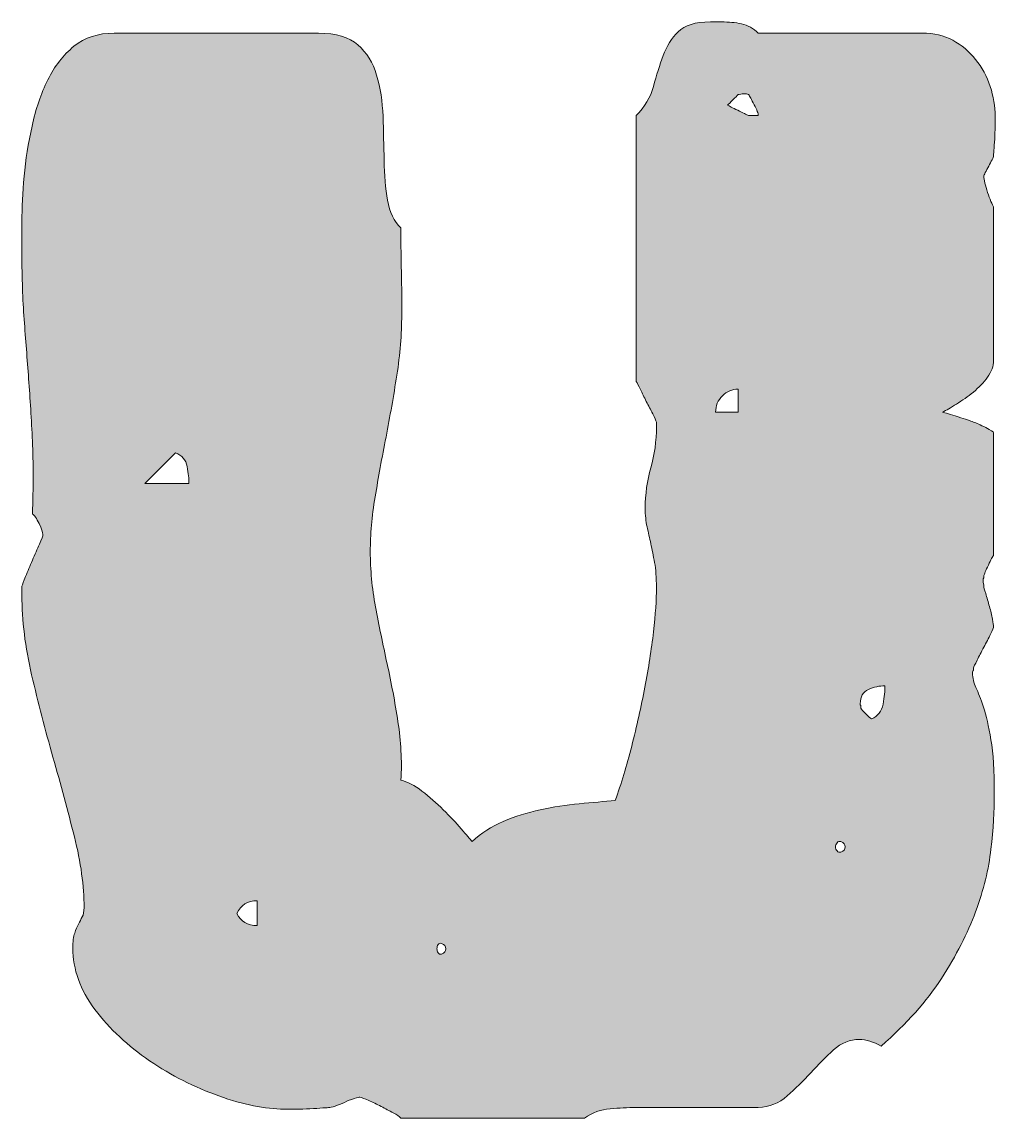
# Model space of a CAD drawing. Header units: inches. Extents: x 149 to 931, y -941 to -139.
# Drawn here: x 789 to 874.3, y -830.5 to -734.4 of the extents above; entities that cross this region are included whole.
import ezdxf

# ---------------------------------------------------------------- set-up
doc = ezdxf.new("R2010")
doc.units = ezdxf.units.IN
doc.header["$MEASUREMENT"] = 0
doc.layers.add('Layer 1', color=7, linetype='Continuous')

# ---------------------------------------------------------------- blocks, each defined once
blk = doc.blocks.new('block 4')
at = {"layer": 'Layer 1', "true_color": 0xff53a7}
h = blk.add_hatch(color=241, dxfattribs=at)
h.dxf.hatch_style = 2
edge = h.paths.add_edge_path()
edge.add_spline(control_points=[(788.994, -754.758), (788.994, -754.06), (788.994, -753.107), (788.994, -751.903), (788.994, -750.7), (789.058, -749.374), (789.19, -747.931), (789.321, -746.485), (789.551, -745.02), (789.88, -743.531), (790.208, -742.044), (790.667, -740.698), (791.258, -739.492), (791.849, -738.29), (792.615, -737.304), (793.556, -736.538), (794.498, -735.773), (795.668, -735.39), (797.069, -735.39), (797.069, -735.39), (814.994, -735.39), (814.994, -735.39), (816.526, -735.39), (817.675, -735.729), (818.442, -736.408), (819.207, -737.087), (819.756, -737.973), (820.083, -739.067), (820.41, -740.161), (820.596, -741.365), (820.642, -742.678), (820.684, -743.99), (820.718, -745.282), (820.74, -746.551), (820.762, -747.821), (820.86, -748.981), (821.035, -750.031), (821.209, -751.081), (821.604, -751.891), (822.217, -752.46), (822.217, -752.724), (822.217, -753.215), (822.217, -753.938), (822.217, -754.66), (822.227, -755.427), (822.249, -756.236), (822.271, -757.046), (822.283, -757.813), (822.283, -758.533), (822.283, -759.256), (822.283, -759.771), (822.283, -760.076), (822.283, -761.785), (822.139, -763.546), (821.856, -765.363), (821.57, -767.179), (821.253, -768.986), (820.904, -770.779), (820.552, -772.576), (820.237, -774.326), (819.951, -776.033), (819.666, -777.74), (819.524, -779.337), (819.524, -780.826), (819.524, -782.402), (819.678, -784.011), (819.985, -785.652), (820.291, -787.293), (820.63, -788.958), (821.001, -790.642), (821.373, -792.327), (821.692, -794.024), (821.954, -795.731), (822.217, -797.438), (822.305, -799.145), (822.217, -800.852), (822.786, -800.983), (823.399, -801.301), (824.056, -801.804), (824.713, -802.307), (825.335, -802.854), (825.926, -803.445), (826.517, -804.036), (827.042, -804.595), (827.503, -805.12), (827.963, -805.645), (828.28, -806.018), (828.454, -806.236), (829.242, -805.491), (830.151, -804.9), (831.179, -804.463), (832.207, -804.026), (833.291, -803.687), (834.429, -803.445), (835.567, -803.205), (836.705, -803.03), (837.844, -802.92), (838.982, -802.812), (840.032, -802.712), (840.995, -802.624), (841.522, -801.181), (842.003, -799.594), (842.44, -797.865), (842.877, -796.136), (843.261, -794.418), (843.59, -792.711), (843.917, -791.004), (844.169, -789.385), (844.345, -787.852), (844.518, -786.32), (844.606, -785.029), (844.606, -783.977), (844.606, -783.102), (844.552, -782.37), (844.442, -781.779), (844.333, -781.188), (844.223, -780.641), (844.115, -780.136), (844.005, -779.633), (843.895, -779.142), (843.786, -778.658), (843.676, -778.177), (843.622, -777.63), (843.622, -777.017), (843.622, -775.792), (843.786, -774.61), (844.115, -773.472), (844.442, -772.334), (844.606, -771.13), (844.606, -769.861), (844.606, -769.861), (844.606, -769.467), (844.606, -769.467), (844.562, -769.336), (844.452, -769.096), (844.279, -768.745), (844.103, -768.395), (843.917, -768.034), (843.72, -767.661), (843.524, -767.289), (843.348, -766.938), (843.195, -766.611), (843.041, -766.281), (842.921, -766.052), (842.833, -765.922), (842.833, -765.922), (842.833, -742.612), (842.833, -742.612), (843.578, -741.868), (844.081, -741.013), (844.345, -740.051), (844.606, -739.089), (844.892, -738.191), (845.197, -737.358), (845.504, -736.528), (845.942, -735.827), (846.511, -735.258), (847.08, -734.689), (848.022, -734.404), (849.333, -734.404), (849.333, -734.404), (850.32, -734.404), (850.32, -734.404), (850.932, -734.404), (851.511, -734.459), (852.058, -734.569), (852.605, -734.679), (853.098, -734.953), (853.536, -735.39), (853.536, -735.39), (867.915, -735.39), (867.915, -735.39), (868.921, -735.39), (869.808, -735.597), (870.574, -736.013), (871.341, -736.43), (872.008, -736.987), (872.579, -737.688), (873.146, -738.388), (873.573, -739.177), (873.858, -740.051), (874.142, -740.928), (874.286, -741.802), (874.286, -742.678), (874.286, -742.896), (874.286, -743.193), (874.286, -743.565), (874.286, -743.936), (874.274, -744.309), (874.252, -744.681), (874.23, -745.052), (874.208, -745.381), (874.186, -745.665), (874.164, -745.95), (874.154, -746.114), (874.154, -746.158), (874.154, -746.202), (874.11, -746.312), (874.022, -746.485), (873.934, -746.661), (873.836, -746.847), (873.727, -747.044), (873.617, -747.24), (873.519, -747.428), (873.431, -747.601), (873.343, -747.777), (873.299, -747.887), (873.299, -747.931), (873.299, -748.063), (873.333, -748.258), (873.399, -748.522), (873.465, -748.783), (873.541, -749.059), (873.629, -749.342), (873.715, -749.628), (873.815, -749.889), (873.924, -750.131), (874.032, -750.37), (874.11, -750.536), (874.154, -750.622), (874.154, -750.622), (874.154, -764.083), (874.154, -764.083), (874.154, -764.564), (873.978, -765.045), (873.629, -765.526), (873.278, -766.01), (872.862, -766.447), (872.381, -766.84), (871.898, -767.233), (871.407, -767.585), (870.904, -767.89), (870.399, -768.198), (869.994, -768.439), (869.688, -768.613), (869.908, -768.657), (870.355, -768.789), (871.036, -769.006), (871.712, -769.226), (872.162, -769.379), (872.381, -769.467), (872.643, -769.555), (873.004, -769.719), (873.465, -769.958), (873.924, -770.2), (874.154, -770.344), (874.154, -770.386), (874.154, -770.386), (874.154, -781.154), (874.154, -781.154), (874.066, -781.242), (873.912, -781.527), (873.695, -782.008), (873.475, -782.489), (873.343, -782.795), (873.299, -782.927), (873.299, -782.927), (873.299, -783.124), (873.299, -783.124), (873.256, -783.168), (873.234, -783.234), (873.234, -783.32), (873.234, -783.41), (873.246, -783.508), (873.268, -783.615), (873.289, -783.725), (873.299, -783.803), (873.299, -783.847), (873.299, -783.935), (873.355, -784.152), (873.465, -784.502), (873.573, -784.853), (873.683, -785.224), (873.793, -785.62), (873.9, -786.013), (873.99, -786.384), (874.056, -786.736), (874.12, -787.085), (874.154, -787.305), (874.154, -787.392), (874.154, -787.48), (874.066, -787.698), (873.89, -788.049), (873.715, -788.399), (873.519, -788.782), (873.299, -789.197), (873.08, -789.614), (872.884, -789.996), (872.709, -790.347), (872.533, -790.696), (872.423, -790.916), (872.381, -791.004), (872.381, -791.004), (872.381, -791.199), (872.381, -791.199), (872.337, -791.243), (872.315, -791.331), (872.315, -791.463), (872.315, -791.9), (872.413, -792.327), (872.611, -792.743), (872.808, -793.16), (873.026, -793.729), (873.268, -794.449), (873.507, -795.172), (873.727, -796.124), (873.924, -797.306), (874.12, -798.488), (874.22, -800.063), (874.22, -802.034), (874.22, -803.523), (874.12, -805.142), (873.924, -806.893), (873.727, -808.643), (873.278, -810.47), (872.579, -812.375), (871.878, -814.279), (870.882, -816.228), (869.59, -818.218), (868.299, -820.21), (866.538, -822.191), (864.304, -824.161), (863.603, -823.768), (862.968, -823.57), (862.401, -823.57), (861.569, -823.57), (860.814, -823.878), (860.136, -824.488), (859.457, -825.103), (858.79, -825.77), (858.133, -826.493), (857.476, -827.213), (856.786, -827.894), (856.065, -828.527), (855.342, -829.162), (854.498, -829.501), (853.536, -829.545), (853.536, -829.545), (851.763, -829.545), (851.763, -829.545), (851.763, -829.545), (842.833, -829.545), (842.833, -829.545), (842.089, -829.545), (841.324, -829.577), (840.536, -829.643), (839.749, -829.709), (839.002, -829.982), (838.304, -830.463), (838.304, -830.463), (822.217, -830.463), (822.217, -830.463), (822.085, -830.334), (821.856, -830.18), (821.528, -830.004), (821.199, -829.829), (820.848, -829.643), (820.476, -829.447), (820.105, -829.25), (819.744, -829.076), (819.394, -828.922), (819.043, -828.769), (818.779, -828.671), (818.606, -828.627), (818.562, -828.627), (818.398, -828.671), (818.113, -828.757), (817.827, -828.846), (817.544, -828.954), (817.26, -829.086), (816.975, -829.218), (816.701, -829.328), (816.44, -829.413), (816.176, -829.501), (816.001, -829.545), (815.913, -829.545), (815.869, -829.545), (815.683, -829.555), (815.356, -829.577), (815.026, -829.599), (814.655, -829.621), (814.24, -829.643), (813.822, -829.665), (813.407, -829.677), (812.992, -829.677), (812.575, -829.677), (812.237, -829.677), (811.974, -829.677), (810.309, -829.677), (808.406, -829.294), (806.262, -828.527), (804.116, -827.762), (802.092, -826.732), (800.187, -825.441), (798.283, -824.151), (796.686, -822.652), (795.394, -820.943), (794.103, -819.236), (793.458, -817.441), (793.458, -815.559), (793.458, -814.992), (793.512, -814.553), (793.622, -814.247), (793.731, -813.94), (793.841, -813.678), (793.951, -813.459), (794.059, -813.239), (794.169, -813.031), (794.278, -812.834), (794.388, -812.638), (794.442, -812.365), (794.442, -812.013), (794.442, -810.133), (794.159, -808.065), (793.59, -805.809), (793.021, -803.555), (792.396, -801.235), (791.717, -798.849), (791.038, -796.464), (790.415, -794.056), (789.846, -791.627), (789.277, -789.197), (788.994, -786.865), (788.994, -784.633), (788.994, -784.633), (788.994, -783.847), (788.994, -783.847), (789.038, -783.715), (789.148, -783.43), (789.321, -782.992), (789.497, -782.555), (789.695, -782.084), (789.912, -781.581), (790.13, -781.078), (790.34, -780.607), (790.535, -780.17), (790.733, -779.732), (790.831, -779.447), (790.831, -779.315), (790.831, -779.142), (790.721, -778.822), (790.503, -778.363), (790.284, -777.904), (790.086, -777.63), (789.912, -777.542), (790, -775.179), (790, -773.045), (789.912, -771.14), (789.824, -769.238), (789.715, -767.421), (789.585, -765.69), (789.453, -763.963), (789.321, -762.223), (789.19, -760.472), (789.058, -758.721), (788.994, -756.816), (788.994, -754.758)], knot_values=[0, 0, 0, 0, 1, 1, 1, 2, 2, 2, 3, 3, 3, 4, 4, 4, 5, 5, 5, 6, 6, 6, 7, 7, 7, 8, 8, 8, 9, 9, 9, 10, 10, 10, 11, 11, 11, 12, 12, 12, 13, 13, 13, 14, 14, 14, 15, 15, 15, 16, 16, 16, 17, 17, 17, 18, 18, 18, 19, 19, 19, 20, 20, 20, 21, 21, 21, 22, 22, 22, 23, 23, 23, 24, 24, 24, 25, 25, 25, 26, 26, 26, 27, 27, 27, 28, 28, 28, 29, 29, 29, 30, 30, 30, 31, 31, 31, 32, 32, 32, 33, 33, 33, 34, 34, 34, 35, 35, 35, 36, 36, 36, 37, 37, 37, 38, 38, 38, 39, 39, 39, 40, 40, 40, 41, 41, 41, 42, 42, 42, 43, 43, 43, 44, 44, 44, 45, 45, 45, 46, 46, 46, 47, 47, 47, 48, 48, 48, 49, 49, 49, 50, 50, 50, 51, 51, 51, 52, 52, 52, 53, 53, 53, 54, 54, 54, 55, 55, 55, 56, 56, 56, 57, 57, 57, 58, 58, 58, 59, 59, 59, 60, 60, 60, 61, 61, 61, 62, 62, 62, 63, 63, 63, 64, 64, 64, 65, 65, 65, 66, 66, 66, 67, 67, 67, 68, 68, 68, 69, 69, 69, 70, 70, 70, 71, 71, 71, 72, 72, 72, 73, 73, 73, 74, 74, 74, 75, 75, 75, 76, 76, 76, 77, 77, 77, 78, 78, 78, 79, 79, 79, 80, 80, 80, 81, 81, 81, 82, 82, 82, 83, 83, 83, 84, 84, 84, 85, 85, 85, 86, 86, 86, 87, 87, 87, 88, 88, 88, 89, 89, 89, 90, 90, 90, 91, 91, 91, 92, 92, 92, 93, 93, 93, 94, 94, 94, 95, 95, 95, 96, 96, 96, 97, 97, 97, 98, 98, 98, 99, 99, 99, 100, 100, 100, 101, 101, 101, 102, 102, 102, 103, 103, 103, 104, 104, 104, 105, 105, 105, 106, 106, 106, 107, 107, 107, 108, 108, 108, 109, 109, 109, 110, 110, 110, 111, 111, 111, 112, 112, 112, 113, 113, 113, 114, 114, 114, 115, 115, 115, 116, 116, 116, 117, 117, 117, 118, 118, 118, 119, 119, 119, 120, 120, 120, 121, 121, 121, 122, 122, 122, 123, 123, 123, 124, 124, 124, 125, 125, 125, 126, 126, 126, 127, 127, 127, 128, 128, 128, 129, 129, 129, 130, 130, 130, 131, 131, 131, 132, 132, 132, 133, 133, 133, 134, 134, 134, 135, 135, 135, 136, 136, 136, 137, 137, 137, 138, 138, 138, 139, 139, 139, 140, 140, 140, 141, 141, 141, 142, 142, 142, 143, 143, 143, 144, 144, 144, 145, 145, 145, 146, 146, 146, 147, 147, 147, 148, 148, 148, 149, 149, 149, 150, 150, 150, 151, 151, 151, 152, 152, 152, 152], degree=3, periodic=1)
edge = h.paths.add_edge_path()
edge.add_spline(control_points=[(803.635, -774.851), (803.635, -774.456), (803.579, -773.965), (803.471, -773.374), (803.362, -772.783), (803.022, -772.378), (802.453, -772.158), (802.453, -772.158), (799.762, -774.851), (799.762, -774.851), (799.762, -774.851), (803.635, -774.851), (803.635, -774.851)], knot_values=[0, 0, 0, 0, 1, 1, 1, 2, 2, 2, 3, 3, 3, 4, 4, 4, 4], degree=3, periodic=1)
edge = h.paths.add_edge_path()
edge.add_spline(control_points=[(807.837, -812.538), (808.187, -813.239), (808.778, -813.59), (809.61, -813.59), (809.61, -813.59), (809.61, -811.422), (809.61, -811.422), (808.778, -811.422), (808.187, -811.796), (807.837, -812.538)], knot_values=[0, 0, 0, 0, 1, 1, 1, 2, 2, 2, 3, 3, 3, 3], degree=3, periodic=1)
edge = h.paths.add_edge_path()
edge.add_spline(control_points=[(825.763, -815.165), (825.631, -815.124), (825.533, -815.156), (825.467, -815.263), (825.401, -815.373), (825.369, -815.495), (825.369, -815.625), (825.369, -815.756), (825.401, -815.878), (825.467, -815.986), (825.533, -816.096), (825.631, -816.13), (825.763, -816.086), (826.026, -815.998), (826.156, -815.844), (826.156, -815.625), (826.156, -815.407), (826.026, -815.253), (825.763, -815.165)], knot_values=[0, 0, 0, 0, 1, 1, 1, 2, 2, 2, 3, 3, 3, 4, 4, 4, 5, 5, 5, 6, 6, 6, 6], degree=3, periodic=1)
edge = h.paths.add_edge_path()
edge.add_spline(control_points=[(851.763, -766.577), (851.238, -766.577), (850.779, -766.774), (850.385, -767.167), (849.99, -767.563), (849.795, -768.044), (849.795, -768.613), (849.795, -768.613), (851.763, -768.613), (851.763, -768.613), (851.763, -768.613), (851.763, -766.577), (851.763, -766.577)], knot_values=[0, 0, 0, 0, 1, 1, 1, 2, 2, 2, 3, 3, 3, 4, 4, 4, 4], degree=3, periodic=1)
edge = h.paths.add_edge_path()
edge.add_spline(control_points=[(850.845, -741.692), (850.976, -741.78), (851.272, -741.934), (851.731, -742.151), (852.19, -742.371), (852.508, -742.525), (852.683, -742.612), (852.683, -742.612), (853.142, -742.612), (853.142, -742.612), (853.142, -742.612), (853.536, -742.612), (853.536, -742.612), (853.536, -742.437), (853.416, -742.119), (853.176, -741.66), (852.935, -741.199), (852.771, -740.904), (852.683, -740.774), (852.683, -740.774), (852.486, -740.708), (852.486, -740.708), (852.486, -740.708), (852.224, -740.708), (852.224, -740.708), (852.18, -740.708), (852.102, -740.718), (851.993, -740.74), (851.885, -740.764), (851.807, -740.774), (851.763, -740.774), (851.675, -740.862), (851.523, -741.013), (851.304, -741.233), (851.084, -741.453), (850.932, -741.604), (850.845, -741.692)], knot_values=[0, 0, 0, 0, 1, 1, 1, 2, 2, 2, 3, 3, 3, 4, 4, 4, 5, 5, 5, 6, 6, 6, 7, 7, 7, 8, 8, 8, 9, 9, 9, 10, 10, 10, 11, 11, 11, 12, 12, 12, 12], degree=3, periodic=1)
edge = h.paths.add_edge_path()
edge.add_spline(control_points=[(860.758, -806.236), (860.629, -806.192), (860.519, -806.226), (860.431, -806.334), (860.343, -806.443), (860.299, -806.563), (860.299, -806.695), (860.299, -806.827), (860.343, -806.949), (860.431, -807.056), (860.519, -807.166), (860.629, -807.2), (860.758, -807.156), (861.022, -807.068), (861.154, -806.915), (861.154, -806.695), (861.154, -806.477), (861.022, -806.324), (860.758, -806.236)], knot_values=[0, 0, 0, 0, 1, 1, 1, 2, 2, 2, 3, 3, 3, 4, 4, 4, 5, 5, 5, 6, 6, 6, 6], degree=3, periodic=1)
edge = h.paths.add_edge_path()
edge.add_spline(control_points=[(862.465, -794.154), (862.465, -794.154), (862.465, -794.22), (862.465, -794.22), (862.465, -794.264), (862.477, -794.286), (862.499, -794.286), (862.521, -794.286), (862.531, -794.308), (862.531, -794.352), (862.531, -794.352), (862.531, -794.549), (862.531, -794.549), (862.575, -794.637), (862.717, -794.801), (862.958, -795.04), (863.198, -795.282), (863.364, -795.426), (863.452, -795.468), (864.02, -795.25), (864.36, -794.823), (864.47, -794.188), (864.577, -793.553), (864.633, -793.016), (864.633, -792.579), (864.15, -792.579), (863.669, -792.689), (863.188, -792.906), (862.707, -793.126), (862.465, -793.541), (862.465, -794.154)], knot_values=[0, 0, 0, 0, 1, 1, 1, 2, 2, 2, 3, 3, 3, 4, 4, 4, 5, 5, 5, 6, 6, 6, 7, 7, 7, 8, 8, 8, 9, 9, 9, 10, 10, 10, 10], degree=3, periodic=1)
at = {"layer": 'Layer 1', "lineweight": 0}
for points, knots in [([(788.994, -754.758), (788.994, -754.06), (788.994, -753.107), (788.994, -751.903), (788.994, -750.7), (789.058, -749.374), (789.19, -747.931), (789.321, -746.485), (789.551, -745.02), (789.88, -743.531), (790.208, -742.044), (790.667, -740.698), (791.258, -739.492), (791.849, -738.29), (792.615, -737.304), (793.556, -736.538), (794.498, -735.773), (795.668, -735.39), (797.069, -735.39), (797.069, -735.39), (814.994, -735.39), (814.994, -735.39), (816.526, -735.39), (817.675, -735.729), (818.442, -736.408), (819.207, -737.087), (819.756, -737.973), (820.083, -739.067), (820.41, -740.161), (820.596, -741.365), (820.642, -742.678), (820.684, -743.99), (820.718, -745.282), (820.74, -746.551), (820.762, -747.821), (820.86, -748.981), (821.035, -750.031), (821.209, -751.081), (821.604, -751.891), (822.217, -752.46), (822.217, -752.724), (822.217, -753.215), (822.217, -753.938), (822.217, -754.66), (822.227, -755.427), (822.249, -756.236), (822.271, -757.046), (822.283, -757.813), (822.283, -758.533), (822.283, -759.256), (822.283, -759.771), (822.283, -760.076), (822.283, -761.785), (822.139, -763.546), (821.856, -765.363), (821.57, -767.179), (821.253, -768.986), (820.904, -770.779), (820.552, -772.576), (820.237, -774.326), (819.951, -776.033), (819.666, -777.74), (819.524, -779.337), (819.524, -780.826), (819.524, -782.402), (819.678, -784.011), (819.985, -785.652), (820.291, -787.293), (820.63, -788.958), (821.001, -790.642), (821.373, -792.327), (821.692, -794.024), (821.954, -795.731), (822.217, -797.438), (822.305, -799.145), (822.217, -800.852), (822.786, -800.983), (823.399, -801.301), (824.056, -801.804), (824.713, -802.307), (825.335, -802.854), (825.926, -803.445), (826.517, -804.036), (827.042, -804.595), (827.503, -805.12), (827.963, -805.645), (828.28, -806.018), (828.454, -806.236), (829.242, -805.491), (830.151, -804.9), (831.179, -804.463), (832.207, -804.026), (833.291, -803.687), (834.429, -803.445), (835.567, -803.205), (836.705, -803.03), (837.844, -802.92), (838.982, -802.812), (840.032, -802.712), (840.995, -802.624), (841.522, -801.181), (842.003, -799.594), (842.44, -797.865), (842.877, -796.136), (843.261, -794.418), (843.59, -792.711), (843.917, -791.004), (844.169, -789.385), (844.345, -787.852), (844.518, -786.32), (844.606, -785.029), (844.606, -783.977), (844.606, -783.102), (844.552, -782.37), (844.442, -781.779), (844.333, -781.188), (844.223, -780.641), (844.115, -780.136), (844.005, -779.633), (843.895, -779.142), (843.786, -778.658), (843.676, -778.177), (843.622, -777.63), (843.622, -777.017), (843.622, -775.792), (843.786, -774.61), (844.115, -773.472), (844.442, -772.334), (844.606, -771.13), (844.606, -769.861), (844.606, -769.861), (844.606, -769.467), (844.606, -769.467), (844.562, -769.336), (844.452, -769.096), (844.279, -768.745), (844.103, -768.395), (843.917, -768.034), (843.72, -767.661), (843.524, -767.289), (843.348, -766.938), (843.195, -766.611), (843.041, -766.281), (842.921, -766.052), (842.833, -765.922), (842.833, -765.922), (842.833, -742.612), (842.833, -742.612), (843.578, -741.868), (844.081, -741.013), (844.345, -740.051), (844.606, -739.089), (844.892, -738.191), (845.197, -737.358), (845.504, -736.528), (845.942, -735.827), (846.511, -735.258), (847.08, -734.689), (848.022, -734.404), (849.333, -734.404), (849.333, -734.404), (850.32, -734.404), (850.32, -734.404), (850.932, -734.404), (851.511, -734.459), (852.058, -734.569), (852.605, -734.679), (853.098, -734.953), (853.536, -735.39), (853.536, -735.39), (867.915, -735.39), (867.915, -735.39), (868.921, -735.39), (869.808, -735.597), (870.574, -736.013), (871.341, -736.43), (872.008, -736.987), (872.579, -737.688), (873.146, -738.388), (873.573, -739.177), (873.858, -740.051), (874.142, -740.928), (874.286, -741.802), (874.286, -742.678), (874.286, -742.896), (874.286, -743.193), (874.286, -743.565), (874.286, -743.936), (874.274, -744.309), (874.252, -744.681), (874.23, -745.052), (874.208, -745.381), (874.186, -745.665), (874.164, -745.95), (874.154, -746.114), (874.154, -746.158), (874.154, -746.202), (874.11, -746.312), (874.022, -746.485), (873.934, -746.661), (873.836, -746.847), (873.727, -747.044), (873.617, -747.24), (873.519, -747.428), (873.431, -747.601), (873.343, -747.777), (873.299, -747.887), (873.299, -747.931), (873.299, -748.063), (873.333, -748.258), (873.399, -748.522), (873.465, -748.783), (873.541, -749.059), (873.629, -749.342), (873.715, -749.628), (873.815, -749.889), (873.924, -750.131), (874.032, -750.37), (874.11, -750.536), (874.154, -750.622), (874.154, -750.622), (874.154, -764.083), (874.154, -764.083), (874.154, -764.564), (873.978, -765.045), (873.629, -765.526), (873.278, -766.01), (872.862, -766.447), (872.381, -766.84), (871.898, -767.233), (871.407, -767.585), (870.904, -767.89), (870.399, -768.198), (869.994, -768.439), (869.688, -768.613), (869.908, -768.657), (870.355, -768.789), (871.036, -769.006), (871.712, -769.226), (872.162, -769.379), (872.381, -769.467), (872.643, -769.555), (873.004, -769.719), (873.465, -769.958), (873.924, -770.2), (874.154, -770.344), (874.154, -770.386), (874.154, -770.386), (874.154, -781.154), (874.154, -781.154), (874.066, -781.242), (873.912, -781.527), (873.695, -782.008), (873.475, -782.489), (873.343, -782.795), (873.299, -782.927), (873.299, -782.927), (873.299, -783.124), (873.299, -783.124), (873.256, -783.168), (873.234, -783.234), (873.234, -783.32), (873.234, -783.41), (873.246, -783.508), (873.268, -783.615), (873.289, -783.725), (873.299, -783.803), (873.299, -783.847), (873.299, -783.935), (873.355, -784.152), (873.465, -784.502), (873.573, -784.853), (873.683, -785.224), (873.793, -785.62), (873.9, -786.013), (873.99, -786.384), (874.056, -786.736), (874.12, -787.085), (874.154, -787.305), (874.154, -787.392), (874.154, -787.48), (874.066, -787.698), (873.89, -788.049), (873.715, -788.399), (873.519, -788.782), (873.299, -789.197), (873.08, -789.614), (872.884, -789.996), (872.709, -790.347), (872.533, -790.696), (872.423, -790.916), (872.381, -791.004), (872.381, -791.004), (872.381, -791.199), (872.381, -791.199), (872.337, -791.243), (872.315, -791.331), (872.315, -791.463), (872.315, -791.9), (872.413, -792.327), (872.611, -792.743), (872.808, -793.16), (873.026, -793.729), (873.268, -794.449), (873.507, -795.172), (873.727, -796.124), (873.924, -797.306), (874.12, -798.488), (874.22, -800.063), (874.22, -802.034), (874.22, -803.523), (874.12, -805.142), (873.924, -806.893), (873.727, -808.643), (873.278, -810.47), (872.579, -812.375), (871.878, -814.279), (870.882, -816.228), (869.59, -818.218), (868.299, -820.21), (866.538, -822.191), (864.304, -824.161), (863.603, -823.768), (862.968, -823.57), (862.401, -823.57), (861.569, -823.57), (860.814, -823.878), (860.136, -824.488), (859.457, -825.103), (858.79, -825.77), (858.133, -826.493), (857.476, -827.213), (856.786, -827.894), (856.065, -828.527), (855.342, -829.162), (854.498, -829.501), (853.536, -829.545), (853.536, -829.545), (851.763, -829.545), (851.763, -829.545), (851.763, -829.545), (842.833, -829.545), (842.833, -829.545), (842.089, -829.545), (841.324, -829.577), (840.536, -829.643), (839.749, -829.709), (839.002, -829.982), (838.304, -830.463), (838.304, -830.463), (822.217, -830.463), (822.217, -830.463), (822.085, -830.334), (821.856, -830.18), (821.528, -830.004), (821.199, -829.829), (820.848, -829.643), (820.476, -829.447), (820.105, -829.25), (819.744, -829.076), (819.394, -828.922), (819.043, -828.769), (818.779, -828.671), (818.606, -828.627), (818.562, -828.627), (818.398, -828.671), (818.113, -828.757), (817.827, -828.846), (817.544, -828.954), (817.26, -829.086), (816.975, -829.218), (816.701, -829.328), (816.44, -829.413), (816.176, -829.501), (816.001, -829.545), (815.913, -829.545), (815.869, -829.545), (815.683, -829.555), (815.356, -829.577), (815.026, -829.599), (814.655, -829.621), (814.24, -829.643), (813.822, -829.665), (813.407, -829.677), (812.992, -829.677), (812.575, -829.677), (812.237, -829.677), (811.974, -829.677), (810.309, -829.677), (808.406, -829.294), (806.262, -828.527), (804.116, -827.762), (802.092, -826.732), (800.187, -825.441), (798.283, -824.151), (796.686, -822.652), (795.394, -820.943), (794.103, -819.236), (793.458, -817.441), (793.458, -815.559), (793.458, -814.992), (793.512, -814.553), (793.622, -814.247), (793.731, -813.94), (793.841, -813.678), (793.951, -813.459), (794.059, -813.239), (794.169, -813.031), (794.278, -812.834), (794.388, -812.638), (794.442, -812.365), (794.442, -812.013), (794.442, -810.133), (794.159, -808.065), (793.59, -805.809), (793.021, -803.555), (792.396, -801.235), (791.717, -798.849), (791.038, -796.464), (790.415, -794.056), (789.846, -791.627), (789.277, -789.197), (788.994, -786.865), (788.994, -784.633), (788.994, -784.633), (788.994, -783.847), (788.994, -783.847), (789.038, -783.715), (789.148, -783.43), (789.321, -782.992), (789.497, -782.555), (789.695, -782.084), (789.912, -781.581), (790.13, -781.078), (790.34, -780.607), (790.535, -780.17), (790.733, -779.732), (790.831, -779.447), (790.831, -779.315), (790.831, -779.142), (790.721, -778.822), (790.503, -778.363), (790.284, -777.904), (790.086, -777.63), (789.912, -777.542), (790, -775.179), (790, -773.045), (789.912, -771.14), (789.824, -769.238), (789.715, -767.421), (789.585, -765.69), (789.453, -763.963), (789.321, -762.223), (789.19, -760.472), (789.058, -758.721), (788.994, -756.816), (788.994, -754.758)], [0, 0, 0, 0, 1, 1, 1, 2, 2, 2, 3, 3, 3, 4, 4, 4, 5, 5, 5, 6, 6, 6, 7, 7, 7, 8, 8, 8, 9, 9, 9, 10, 10, 10, 11, 11, 11, 12, 12, 12, 13, 13, 13, 14, 14, 14, 15, 15, 15, 16, 16, 16, 17, 17, 17, 18, 18, 18, 19, 19, 19, 20, 20, 20, 21, 21, 21, 22, 22, 22, 23, 23, 23, 24, 24, 24, 25, 25, 25, 26, 26, 26, 27, 27, 27, 28, 28, 28, 29, 29, 29, 30, 30, 30, 31, 31, 31, 32, 32, 32, 33, 33, 33, 34, 34, 34, 35, 35, 35, 36, 36, 36, 37, 37, 37, 38, 38, 38, 39, 39, 39, 40, 40, 40, 41, 41, 41, 42, 42, 42, 43, 43, 43, 44, 44, 44, 45, 45, 45, 46, 46, 46, 47, 47, 47, 48, 48, 48, 49, 49, 49, 50, 50, 50, 51, 51, 51, 52, 52, 52, 53, 53, 53, 54, 54, 54, 55, 55, 55, 56, 56, 56, 57, 57, 57, 58, 58, 58, 59, 59, 59, 60, 60, 60, 61, 61, 61, 62, 62, 62, 63, 63, 63, 64, 64, 64, 65, 65, 65, 66, 66, 66, 67, 67, 67, 68, 68, 68, 69, 69, 69, 70, 70, 70, 71, 71, 71, 72, 72, 72, 73, 73, 73, 74, 74, 74, 75, 75, 75, 76, 76, 76, 77, 77, 77, 78, 78, 78, 79, 79, 79, 80, 80, 80, 81, 81, 81, 82, 82, 82, 83, 83, 83, 84, 84, 84, 85, 85, 85, 86, 86, 86, 87, 87, 87, 88, 88, 88, 89, 89, 89, 90, 90, 90, 91, 91, 91, 92, 92, 92, 93, 93, 93, 94, 94, 94, 95, 95, 95, 96, 96, 96, 97, 97, 97, 98, 98, 98, 99, 99, 99, 100, 100, 100, 101, 101, 101, 102, 102, 102, 103, 103, 103, 104, 104, 104, 105, 105, 105, 106, 106, 106, 107, 107, 107, 108, 108, 108, 109, 109, 109, 110, 110, 110, 111, 111, 111, 112, 112, 112, 113, 113, 113, 114, 114, 114, 115, 115, 115, 116, 116, 116, 117, 117, 117, 118, 118, 118, 119, 119, 119, 120, 120, 120, 121, 121, 121, 122, 122, 122, 123, 123, 123, 124, 124, 124, 125, 125, 125, 126, 126, 126, 127, 127, 127, 128, 128, 128, 129, 129, 129, 130, 130, 130, 131, 131, 131, 132, 132, 132, 133, 133, 133, 134, 134, 134, 135, 135, 135, 136, 136, 136, 137, 137, 137, 138, 138, 138, 139, 139, 139, 140, 140, 140, 141, 141, 141, 142, 142, 142, 143, 143, 143, 144, 144, 144, 145, 145, 145, 146, 146, 146, 147, 147, 147, 148, 148, 148, 149, 149, 149, 150, 150, 150, 151, 151, 151, 152, 152, 152, 152]), ([(850.845, -741.692), (850.976, -741.78), (851.272, -741.934), (851.731, -742.151), (852.19, -742.371), (852.508, -742.525), (852.683, -742.612), (852.683, -742.612), (853.142, -742.612), (853.142, -742.612), (853.142, -742.612), (853.536, -742.612), (853.536, -742.612), (853.536, -742.437), (853.416, -742.119), (853.176, -741.66), (852.935, -741.199), (852.771, -740.904), (852.683, -740.774), (852.683, -740.774), (852.486, -740.708), (852.486, -740.708), (852.486, -740.708), (852.224, -740.708), (852.224, -740.708), (852.18, -740.708), (852.102, -740.718), (851.993, -740.74), (851.885, -740.764), (851.807, -740.774), (851.763, -740.774), (851.675, -740.862), (851.523, -741.013), (851.304, -741.233), (851.084, -741.453), (850.932, -741.604), (850.845, -741.692)], [0, 0, 0, 0, 1, 1, 1, 2, 2, 2, 3, 3, 3, 4, 4, 4, 5, 5, 5, 6, 6, 6, 7, 7, 7, 8, 8, 8, 9, 9, 9, 10, 10, 10, 11, 11, 11, 12, 12, 12, 12]), ([(851.763, -766.577), (851.238, -766.577), (850.779, -766.774), (850.385, -767.167), (849.99, -767.563), (849.795, -768.044), (849.795, -768.613), (849.795, -768.613), (851.763, -768.613), (851.763, -768.613), (851.763, -768.613), (851.763, -766.577), (851.763, -766.577)], [0, 0, 0, 0, 1, 1, 1, 2, 2, 2, 3, 3, 3, 4, 4, 4, 4]), ([(803.635, -774.851), (803.635, -774.456), (803.579, -773.965), (803.471, -773.374), (803.362, -772.783), (803.022, -772.378), (802.453, -772.158), (802.453, -772.158), (799.762, -774.851), (799.762, -774.851), (799.762, -774.851), (803.635, -774.851), (803.635, -774.851)], [0, 0, 0, 0, 1, 1, 1, 2, 2, 2, 3, 3, 3, 4, 4, 4, 4]), ([(862.465, -794.154), (862.465, -794.154), (862.465, -794.22), (862.465, -794.22), (862.465, -794.264), (862.477, -794.286), (862.499, -794.286), (862.521, -794.286), (862.531, -794.308), (862.531, -794.352), (862.531, -794.352), (862.531, -794.549), (862.531, -794.549), (862.575, -794.637), (862.717, -794.801), (862.958, -795.04), (863.198, -795.282), (863.364, -795.426), (863.452, -795.468), (864.02, -795.25), (864.36, -794.823), (864.47, -794.188), (864.577, -793.553), (864.633, -793.016), (864.633, -792.579), (864.15, -792.579), (863.669, -792.689), (863.188, -792.906), (862.707, -793.126), (862.465, -793.541), (862.465, -794.154)], [0, 0, 0, 0, 1, 1, 1, 2, 2, 2, 3, 3, 3, 4, 4, 4, 5, 5, 5, 6, 6, 6, 7, 7, 7, 8, 8, 8, 9, 9, 9, 10, 10, 10, 10]), ([(860.758, -806.236), (860.629, -806.192), (860.519, -806.226), (860.431, -806.334), (860.343, -806.443), (860.299, -806.563), (860.299, -806.695), (860.299, -806.827), (860.343, -806.949), (860.431, -807.056), (860.519, -807.166), (860.629, -807.2), (860.758, -807.156), (861.022, -807.068), (861.154, -806.915), (861.154, -806.695), (861.154, -806.477), (861.022, -806.324), (860.758, -806.236)], [0, 0, 0, 0, 1, 1, 1, 2, 2, 2, 3, 3, 3, 4, 4, 4, 5, 5, 5, 6, 6, 6, 6]), ([(807.837, -812.538), (808.187, -813.239), (808.778, -813.59), (809.61, -813.59), (809.61, -813.59), (809.61, -811.422), (809.61, -811.422), (808.778, -811.422), (808.187, -811.796), (807.837, -812.538)], [0, 0, 0, 0, 1, 1, 1, 2, 2, 2, 3, 3, 3, 3]), ([(825.763, -815.165), (825.631, -815.124), (825.533, -815.156), (825.467, -815.263), (825.401, -815.373), (825.369, -815.495), (825.369, -815.625), (825.369, -815.756), (825.401, -815.878), (825.467, -815.986), (825.533, -816.096), (825.631, -816.13), (825.763, -816.086), (826.026, -815.998), (826.156, -815.844), (826.156, -815.625), (826.156, -815.407), (826.026, -815.253), (825.763, -815.165)], [0, 0, 0, 0, 1, 1, 1, 2, 2, 2, 3, 3, 3, 4, 4, 4, 5, 5, 5, 6, 6, 6, 6])]:
    blk.add_open_spline(points, degree=3, knots=knots, dxfattribs=at)
blk = doc.blocks.new('block 2')
at = {"layer": 'Layer 1'}
blk.add_blockref('block 4', (0, 0), dxfattribs=at)

msp = doc.modelspace()

# ---------------------------------------------------------------- block references
at = {"layer": 'Layer 1'}
msp.add_blockref('block 2', (0, 0), dxfattribs=at)

doc.saveas('drawing.dxf')
